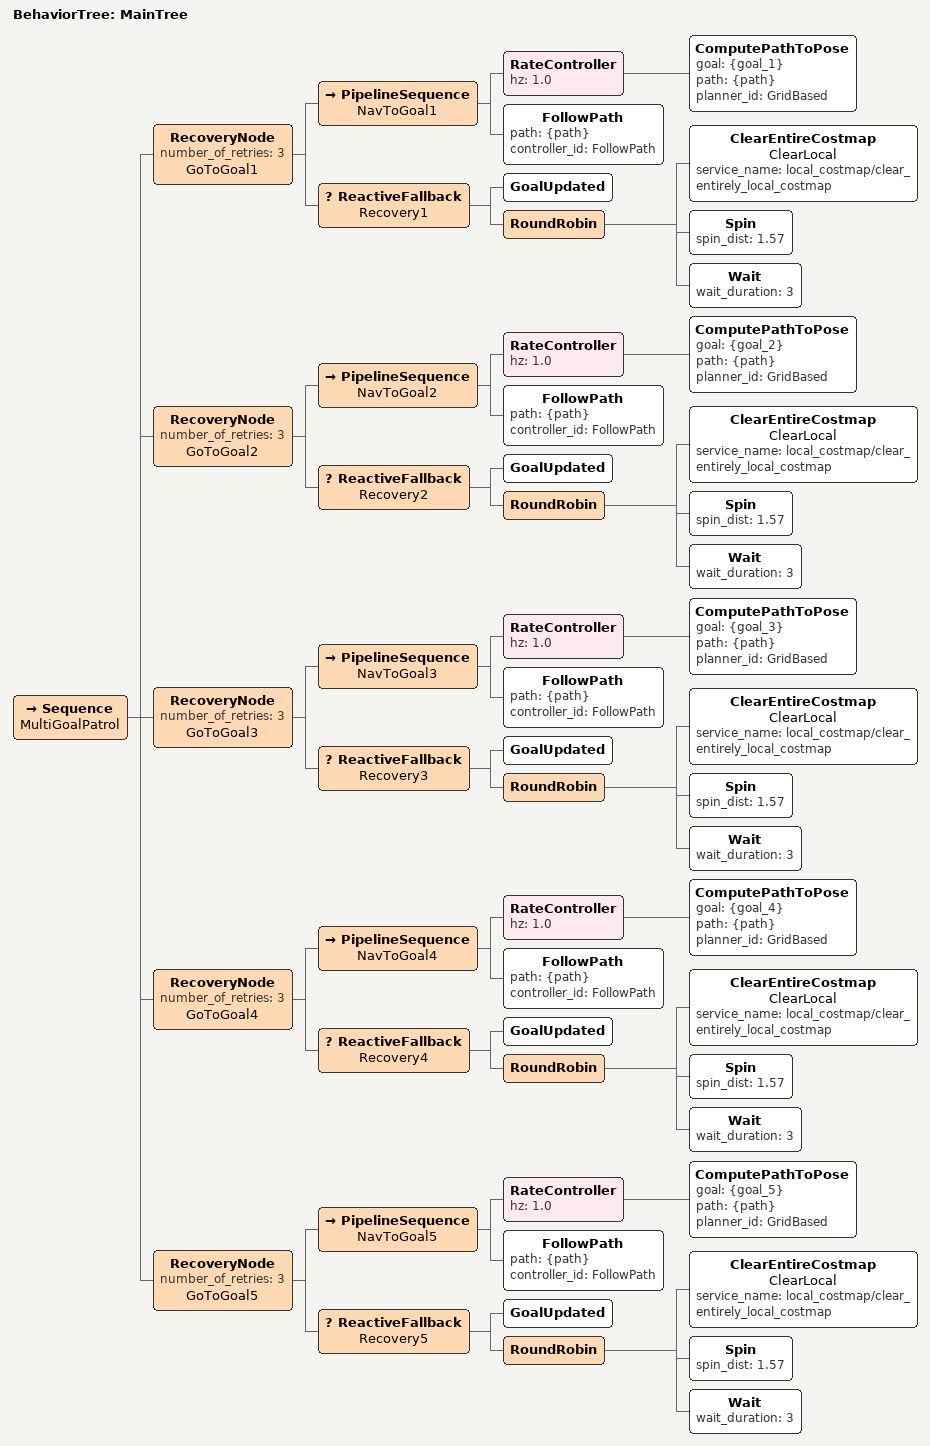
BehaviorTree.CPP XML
<root main_tree_to_execute="MainTree">
  <BehaviorTree ID="MainTree">
    <Sequence name="MultiGoalPatrol">

      <!-- Goal 1: pickup_A -->
      <RecoveryNode number_of_retries="3" name="GoToGoal1">
        <PipelineSequence name="NavToGoal1">
          <RateController hz="1.0">
            <ComputePathToPose goal="{goal_1}" path="{path}" planner_id="GridBased"/>
          </RateController>
          <FollowPath path="{path}" controller_id="FollowPath"/>
        </PipelineSequence>
        <ReactiveFallback name="Recovery1">
          <GoalUpdated/>
          <RoundRobin>
            <ClearEntireCostmap name="ClearLocal" service_name="local_costmap/clear_entirely_local_costmap"/>
            <Spin spin_dist="1.57"/>
            <Wait wait_duration="3"/>
          </RoundRobin>
        </ReactiveFallback>
      </RecoveryNode>

      <!-- Goal 2: pickup_B -->
      <RecoveryNode number_of_retries="3" name="GoToGoal2">
        <PipelineSequence name="NavToGoal2">
          <RateController hz="1.0">
            <ComputePathToPose goal="{goal_2}" path="{path}" planner_id="GridBased"/>
          </RateController>
          <FollowPath path="{path}" controller_id="FollowPath"/>
        </PipelineSequence>
        <ReactiveFallback name="Recovery2">
          <GoalUpdated/>
          <RoundRobin>
            <ClearEntireCostmap name="ClearLocal" service_name="local_costmap/clear_entirely_local_costmap"/>
            <Spin spin_dist="1.57"/>
            <Wait wait_duration="3"/>
          </RoundRobin>
        </ReactiveFallback>
      </RecoveryNode>

      <!-- Goal 3: delivery_D1 -->
      <RecoveryNode number_of_retries="3" name="GoToGoal3">
        <PipelineSequence name="NavToGoal3">
          <RateController hz="1.0">
            <ComputePathToPose goal="{goal_3}" path="{path}" planner_id="GridBased"/>
          </RateController>
          <FollowPath path="{path}" controller_id="FollowPath"/>
        </PipelineSequence>
        <ReactiveFallback name="Recovery3">
          <GoalUpdated/>
          <RoundRobin>
            <ClearEntireCostmap name="ClearLocal" service_name="local_costmap/clear_entirely_local_costmap"/>
            <Spin spin_dist="1.57"/>
            <Wait wait_duration="3"/>
          </RoundRobin>
        </ReactiveFallback>
      </RecoveryNode>

      <!-- Goal 4: delivery_D2 -->
      <RecoveryNode number_of_retries="3" name="GoToGoal4">
        <PipelineSequence name="NavToGoal4">
          <RateController hz="1.0">
            <ComputePathToPose goal="{goal_4}" path="{path}" planner_id="GridBased"/>
          </RateController>
          <FollowPath path="{path}" controller_id="FollowPath"/>
        </PipelineSequence>
        <ReactiveFallback name="Recovery4">
          <GoalUpdated/>
          <RoundRobin>
            <ClearEntireCostmap name="ClearLocal" service_name="local_costmap/clear_entirely_local_costmap"/>
            <Spin spin_dist="1.57"/>
            <Wait wait_duration="3"/>
          </RoundRobin>
        </ReactiveFallback>
      </RecoveryNode>

      <!-- Goal 5: charging -->
      <RecoveryNode number_of_retries="3" name="GoToGoal5">
        <PipelineSequence name="NavToGoal5">
          <RateController hz="1.0">
            <ComputePathToPose goal="{goal_5}" path="{path}" planner_id="GridBased"/>
          </RateController>
          <FollowPath path="{path}" controller_id="FollowPath"/>
        </PipelineSequence>
        <ReactiveFallback name="Recovery5">
          <GoalUpdated/>
          <RoundRobin>
            <ClearEntireCostmap name="ClearLocal" service_name="local_costmap/clear_entirely_local_costmap"/>
            <Spin spin_dist="1.57"/>
            <Wait wait_duration="3"/>
          </RoundRobin>
        </ReactiveFallback>
      </RecoveryNode>

    </Sequence>
  </BehaviorTree>
</root>
